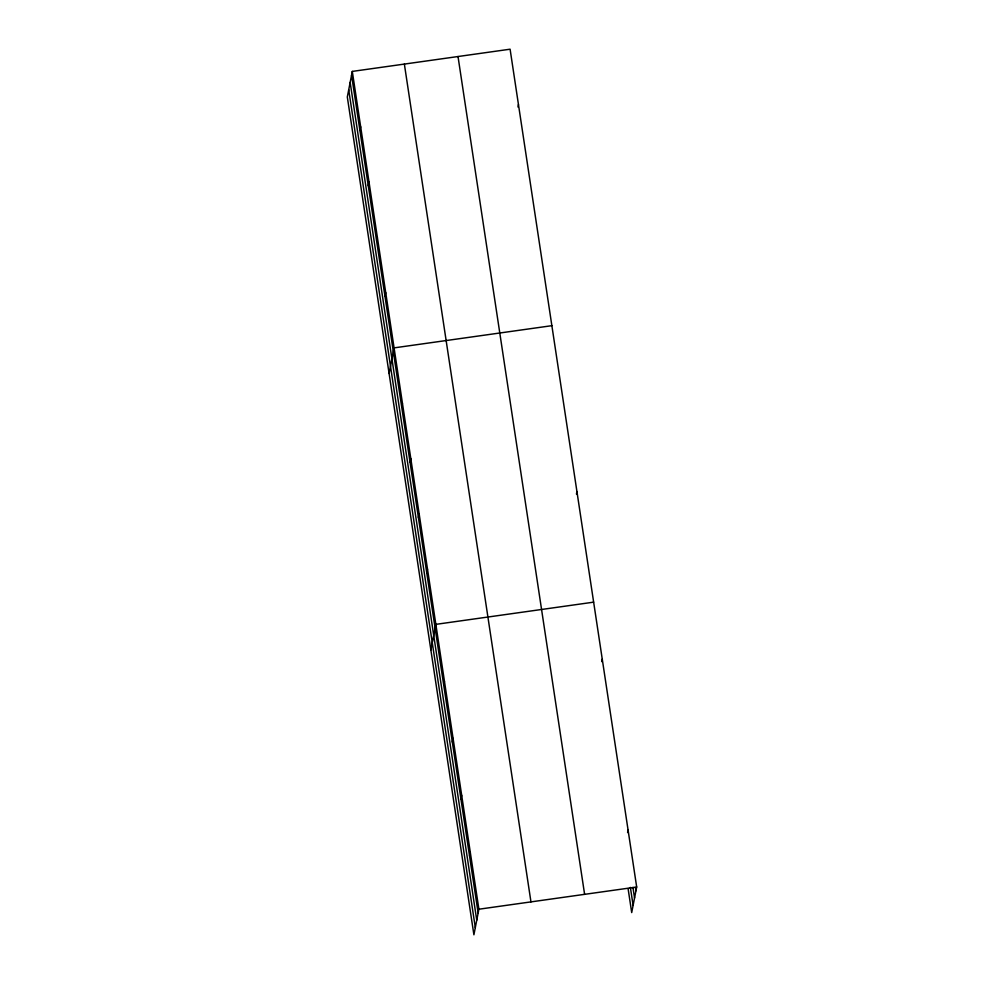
<?xml version="1.0" encoding="UTF-8"?>
<svg xmlns="http://www.w3.org/2000/svg" width="984" height="984" viewBox="0 0 984 984"><rect width="100%" height="100%" fill="white"/><g stroke="black" fill="none" stroke-linecap="round" stroke-linejoin="round"><path stroke-width="1.48" d="M352.297 71.414L347.315 96.985L473.907 934.8L478.888 909.216L352.297 71.414L510.093 49.2L636.685 887.014L631.703 912.586L628.087 888.601M359.91 130.478L360.648 126.702M368.274 185.767L369 182.003M376.626 241.068L377.352 237.292M384.978 296.368L385.716 292.592M389.098 373.465L394.067 347.881L551.864 325.679M401.693 406.958L402.419 403.182M410.045 462.246L410.783 458.483M418.397 517.547L419.135 513.771M426.748 572.848L427.487 569.072M517.953 107.01L518.445 104.501M430.869 649.944L435.838 624.36L593.635 602.159M443.722 685.11L444.448 681.334M452.32 742.084L453.058 738.308M460.93 799.057L461.668 795.281M469.54 856.019L470.278 852.255M576.439 494.079L576.932 491.569M601.753 661.642L602.245 659.132M627.583 832.55L628.075 830.041M478.888 909.216L636.685 887.014M635.492 887.789L635.947 890.791M632.958 887.482L634.545 897.986M630.387 887.408L633.106 905.391M458.015 56.531L584.607 894.345M404.363 64.083L530.954 901.898M351.559 75.178L478.15 912.992M350.156 82.373L476.748 920.188M348.717 89.79L475.309 927.604"/></g></svg>
